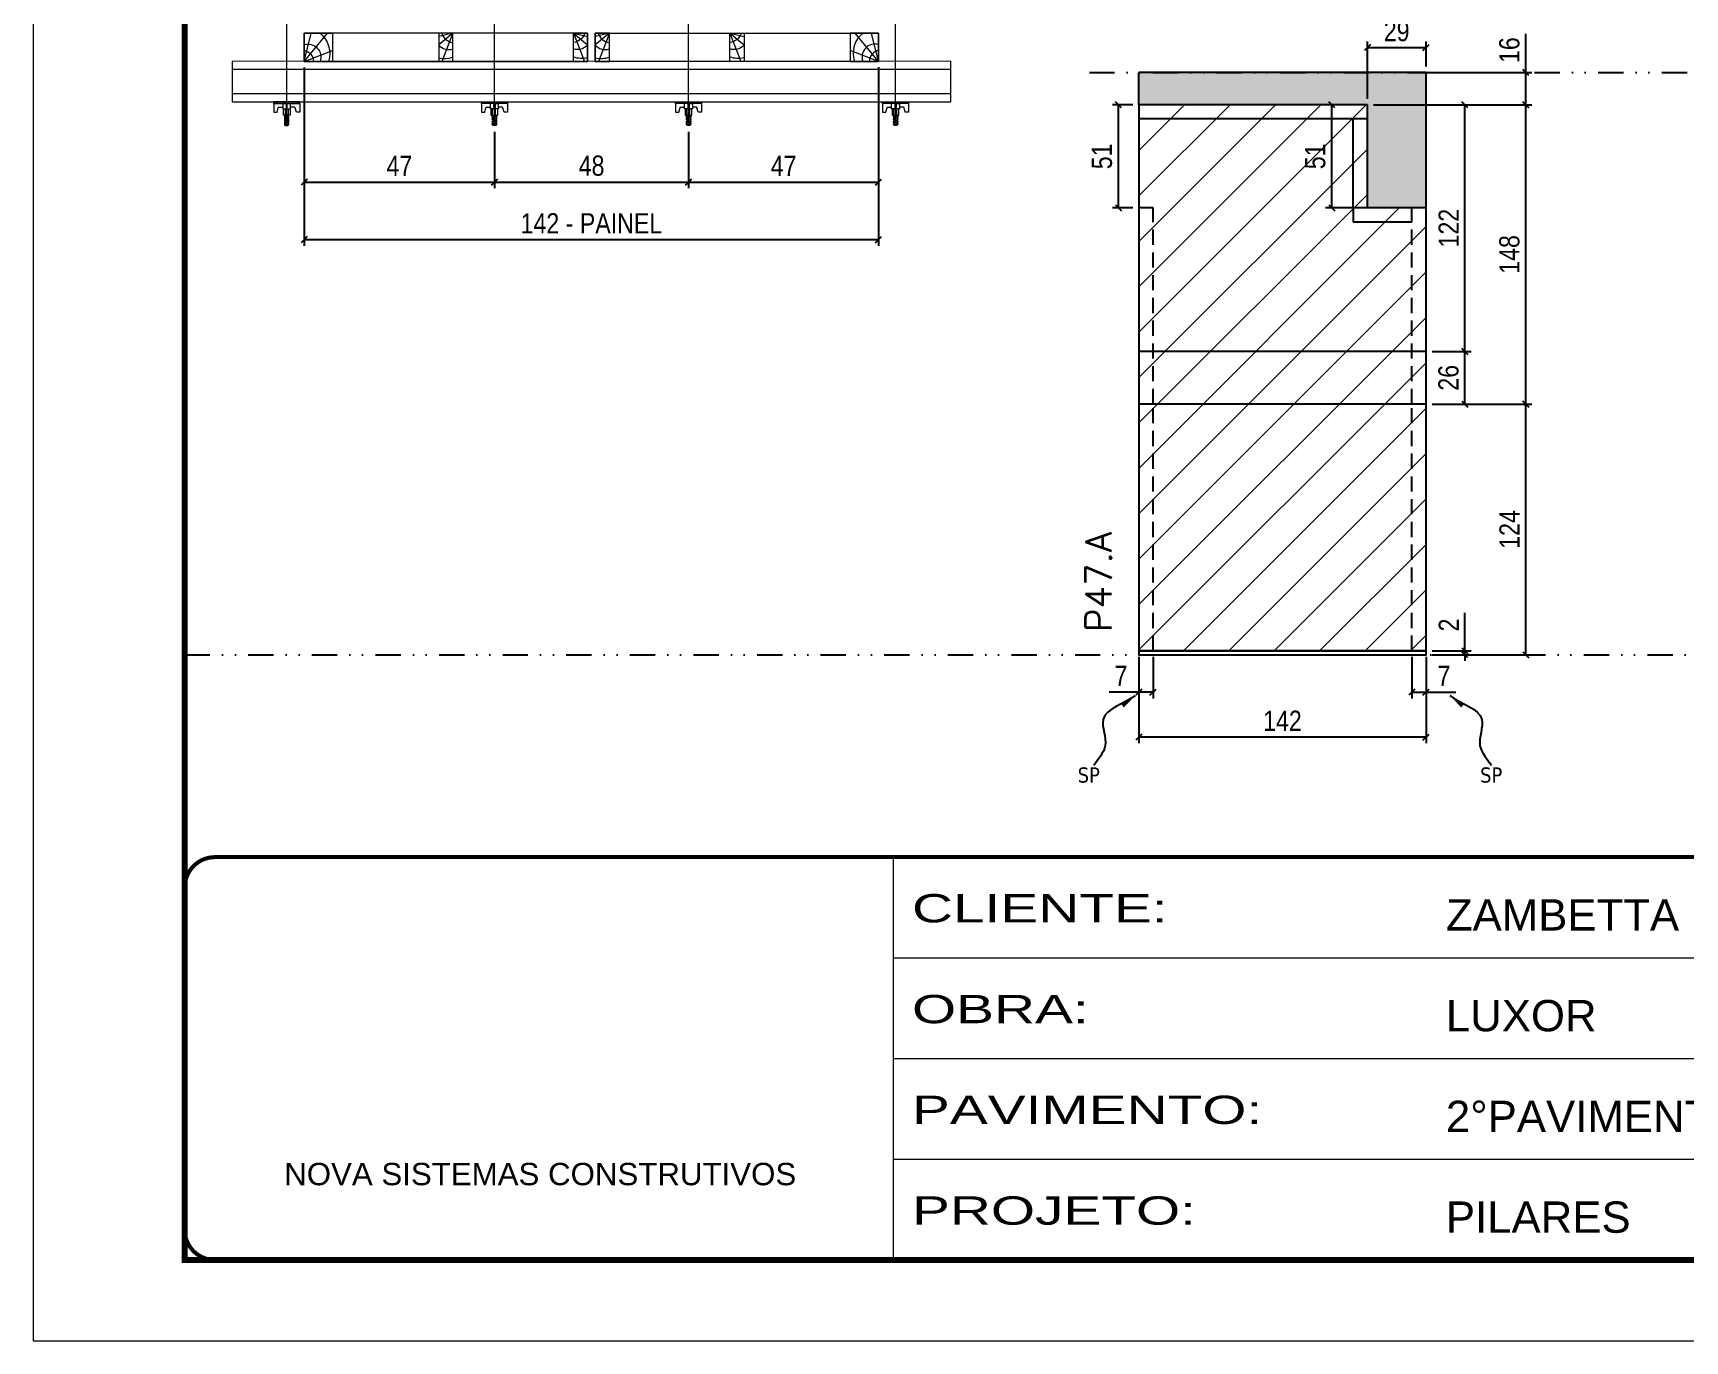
# Model space of a CAD drawing. Extents: x 14400 to 20667, y -21631 to 6985.
# Drawn here: x 19182 to 19999, y 192 to 839 of the extents above; entities that cross this region are included whole.
import ezdxf

# ---------------------------------------------------------------- set-up
doc = ezdxf.new("R2010")
doc.units = 0
for name, pattern in [('CONTINUO', [0]), ('DASHED', [0.75, 0.5, -0.25]), ('DIVIDE2', [0.625, 0.25, -0.125, 0, -0.125, 0, -0.125]), ('HIDDEN', [0.375, 0.25, -0.125])]:
    doc.linetypes.add(name, pattern=pattern)
for name, color, linetype in [('COTA', 241, 'Continuous'), ('MEIO_PONT', 93, 'Continuous'), ('Nível', 160, 'Continuous'), ('Painéis', 200, 'Continuous'), ('SARR_2.2x7', 40, 'Continuous'), ('texto', 7, 'Continuous')]:
    doc.layers.add(name, color=color, linetype=linetype)
for name, color, linetype, lineweight in [('Folhas', 255, 'Continuous', 9), ('Hachura', 251, 'Continuous', 9), ('Madeira', 126, 'Continuous', 18), ('Perfil Metálico', 224, 'Continuous', 18), ('SARRAFO DE PRESSAO', 251, 'DASHED', 9), ('Texto Seção', 7, 'Continuous', 15)]:
    doc.layers.add(name, color=color, linetype=linetype, lineweight=lineweight)
doc.styles.add('ARIAL', font='arial.ttf')
doc.styles.add('COTA TECNICA', font='techl___.ttf', dxfattribs={"height": 10})
doc.styles.add('COTA TECNICA 2X', font='techl___.ttf', dxfattribs={"height": 10})
doc.styles.add('COTA TECNICA-50', font='techl___.ttf', dxfattribs={"height": 10})
doc.styles.add('REGUA-120', font='ROMANS.shx', dxfattribs={"height": 15})
doc.styles.get("Standard").update_dxf_attribs({"font": 'arial.ttf'})
doc.styles.add('Tecnologia', font='')
doc.styles.get('Tecnologia').set_extended_font_data('Forgotten Futurist')
doc.dimstyles.new('COTA PAINEL-50', dxfattribs={"dimtxt": 10, "dimasz": 3, "dimexe": 3, "dimexo": 3, "dimgap": 3, "dimtad": 1, "dimdec": 1, "dimzin": 12, "dimdsep": 46, "dimtxsty": 'COTA TECNICA-50', "dimblk1": 'OBLIQUE', "dimblk2": 'OBLIQUE', "dimsah": 1, "dimcen": 0.9, "dimclrd": 4, "dimclre": 4, "dimclrt": 240, "dimadec": 1, "dimazin": 3, "dimtfac": 1, "dimtdec": 1, "dimtmove": 0, "dimatfit": 3, "dimfxl": 1, "dimtolj": 1, "dimtzin": 12, "dimarcsym": 0})
doc.dimstyles.new('PAINEL', dxfattribs={"dimtxt": 10, "dimasz": 3, "dimexe": 3, "dimexo": 3, "dimgap": 3, "dimtad": 1, "dimdec": 1, "dimzin": 12, "dimdsep": 46, "dimtxsty": 'COTA TECNICA', "dimblk1": 'OBLIQUE', "dimblk2": 'OBLIQUE', "dimsah": 1, "dimcen": 0.9, "dimclrd": 4, "dimclre": 4, "dimclrt": 240, "dimadec": 1, "dimazin": 3, "dimtfac": 1, "dimtdec": 1, "dimtmove": 0, "dimatfit": 3, "dimfxl": 1, "dimtolj": 1, "dimtzin": 12, "dimarcsym": 0})
doc.dimstyles.new('SECAO PILAR', dxfattribs={"dimtxt": 10, "dimasz": 3, "dimexe": 3, "dimexo": 3, "dimgap": 3, "dimtad": 1, "dimdec": 1, "dimlfac": 0.5, "dimzin": 12, "dimdsep": 46, "dimtxsty": 'COTA TECNICA 2X', "dimblk1": 'OBLIQUE', "dimblk2": 'OBLIQUE', "dimsah": 1, "dimcen": 0.9, "dimclrd": 256, "dimclre": 256, "dimclrt": 256, "dimadec": 1, "dimazin": 3, "dimtfac": 1, "dimtdec": 1, "dimtmove": 0, "dimatfit": 3, "dimfxl": 1, "dimtolj": 1, "dimtzin": 12, "dimarcsym": 0})
doc.dimstyles.get("Standard").update_dxf_attribs({"dimtxt": 0.18, "dimasz": 0.18, "dimexe": 0.18, "dimexo": 0.0625, "dimgap": 0.09, "dimtad": 0, "dimtih": 1, "dimtoh": 1, "dimdec": 4, "dimzin": 0, "dimdsep": 46, "dimtxsty": 'Standard', "dimcen": 0.09, "dimadec": 0, "dimazin": 0, "dimtfac": 1, "dimtdec": 4, "dimtofl": 0, "dimtmove": 0, "dimatfit": 3, "dimfxl": 1, "dimtolj": 1, "dimtzin": 0, "dimarcsym": 0})

# ---------------------------------------------------------------- blocks, each defined once
blk = doc.blocks.new('9999999999')
at = {"color": 30, "linetype": 'CONTINUO'}
for p, q in [((98564.56, 34230.21), (98564.56, 34429.45)), ((98564.56, 34379.64), (99583.98, 34379.64)), ((98564.56, 34329.83), (99487.98, 34329.83)), ((98564.56, 34280.02), (99487.98, 34280.02))]:
    blk.add_line(p, q, dxfattribs=at)
at = {"color": 30, "linetype": 'CONTINUO', "const_width": 2}
blk.add_lwpolyline([(99583.98, 34230.21), (99583.98, 34414.45, 0.414214), (99568.98, 34429.45), (98228.98, 34429.45, 0.414214), (98213.98, 34414.45), (98213.98, 34245.21, 0.414214), (98228.98, 34230.21), (99583.98, 34230.21)], format="xyb", dxfattribs=at)
at = {"layer": 'Folhas'}
blk.add_lwpolyline([(98138.98, 34190.21), (99623.98, 34190.21), (99623.98, 35240.21), (98138.98, 35240.21)], close=True, dxfattribs=at)
at = {"layer": 'Folhas', "color": 30, "const_width": 3}
blk.add_lwpolyline([(98213.98, 34230.21), (99583.98, 34230.21), (99583.98, 35200.21), (98213.98, 35200.21)], close=True, dxfattribs=at)
at = {"color": 7, "linetype": 'Continuous', "ltscale": 5, "style": 'ARIAL'}
for s, height, p in [('ZAMBETTA', 15.483, (98837.68, 34393.13)), ('LUXOR', 15.483, (98837.68, 34343.32)), ('2°PAVIMENTO - 2°ETAPA', 15.4829, (98837.68, 34293.51)), ('NOVA SISTEMAS CONSTRUTIVOS', 11.0592, (98263.19, 34267.21)), ('PILARES', 15.483, (98837.68, 34243.7))]:
    blk.add_text(s, height=height, dxfattribs=at).set_placement(p)
at = {"layer": 'Folhas', "color": 7, "style": 'Tecnologia', "width": 1.5}
for s, p in [('CLIENTE:', (98573.65, 34397.17)), ('OBRA:', (98573.65, 34347.31)), ('PAVIMENTO:', (98573.65, 34297.5)), ('PROJETO:', (98573.65, 34247.69))]:
    blk.add_text(s, height=14, dxfattribs=at).set_placement(p)
blk = doc.blocks.new('_Oblique')
at = {"color": 0, "linetype": 'ByBlock', "lineweight": -2}
blk.add_line((-0.5, -0.5), (0.5, 0.5), dxfattribs=at)
blk = doc.blocks.new('*D1000')
at = {"layer": 'COTA', "lineweight": -2, "transparency": 16777216}
for p, q in [((19316.11, 821.61), (19316.11, 733.44)), ((19600.11, 821.65), (19600.11, 733.44)), ((19316.11, 736.44), (19600.11, 736.44))]:
    blk.add_line(p, q, dxfattribs=at)
at = {"layer": 'Defpoints', "color": 0, "transparency": 16777216}
for p in [(19316.11, 824.61), (19600.11, 824.65), (19600.11, 736.44)]:
    blk.add_point(p, dxfattribs=at)
at = {"layer": 'COTA', "lineweight": -2, "transparency": 16777216, "xscale": 3, "yscale": 3, "zscale": 3, "rotation": 180}
blk.add_blockref('_Oblique', (19316.11, 736.44), dxfattribs=at)
at = {"layer": 'COTA', "lineweight": -2, "transparency": 16777216, "xscale": 3, "yscale": 3, "zscale": 3}
blk.add_blockref('_Oblique', (19600.11, 736.44), dxfattribs=at)
at = {"layer": 'COTA', "transparency": 16777216, "insert": (19458.11, 744.51), "char_height": 10, "attachment_point": 5, "style": 'COTA TECNICA 2X'}
blk.add_mtext('\\A1;142 - PAINEL', dxfattribs=at)
blk = doc.blocks.new('*D1001')
at = {"layer": 'COTA', "lineweight": -2, "transparency": 16777216}
for p, q in [((19316.11, 821.6), (19316.11, 761.86)), ((19410.18, 789.83), (19410.18, 761.86)), ((19316.11, 764.86), (19410.18, 764.86))]:
    blk.add_line(p, q, dxfattribs=at)
at = {"layer": 'Defpoints', "color": 0, "transparency": 16777216}
for p in [(19316.11, 824.6), (19410.18, 792.83), (19410.18, 764.86)]:
    blk.add_point(p, dxfattribs=at)
at = {"layer": 'COTA', "lineweight": -2, "transparency": 16777216, "xscale": 3, "yscale": 3, "zscale": 3, "rotation": 180}
blk.add_blockref('_Oblique', (19316.11, 764.86), dxfattribs=at)
at = {"layer": 'COTA', "lineweight": -2, "transparency": 16777216, "xscale": 3, "yscale": 3, "zscale": 3}
blk.add_blockref('_Oblique', (19410.18, 764.86), dxfattribs=at)
at = {"layer": 'COTA', "transparency": 16777216, "insert": (19363.15, 772.94), "char_height": 10, "attachment_point": 5, "style": 'COTA TECNICA 2X'}
blk.add_mtext('\\A1;47', dxfattribs=at)
blk = doc.blocks.new('*D1002')
at = {"layer": 'COTA', "lineweight": -2, "transparency": 16777216}
for p, q in [((19600.11, 821.6), (19600.11, 761.86)), ((19506.18, 789.83), (19506.18, 761.86)), ((19506.18, 764.86), (19600.11, 764.86))]:
    blk.add_line(p, q, dxfattribs=at)
at = {"layer": 'Defpoints', "color": 0, "transparency": 16777216}
for p in [(19600.11, 824.6), (19506.18, 792.83), (19600.11, 764.86)]:
    blk.add_point(p, dxfattribs=at)
at = {"layer": 'COTA', "lineweight": -2, "transparency": 16777216, "xscale": 3, "yscale": 3, "zscale": 3, "rotation": 180}
blk.add_blockref('_Oblique', (19506.18, 764.86), dxfattribs=at)
at = {"layer": 'COTA', "lineweight": -2, "transparency": 16777216, "xscale": 3, "yscale": 3, "zscale": 3}
blk.add_blockref('_Oblique', (19600.11, 764.86), dxfattribs=at)
at = {"layer": 'COTA', "transparency": 16777216, "insert": (19553.15, 772.94), "char_height": 10, "attachment_point": 5, "style": 'COTA TECNICA 2X'}
blk.add_mtext('\\A1;47', dxfattribs=at)
blk = doc.blocks.new('C')
at = {"layer": 'Hachura', "color": 0}
for p, q in [((0, 3.22), (0, -3.22)), ((0.45, 3.22), (0, 3.22)), ((0.46, 3.16), (0, 3.16)), ((0.46, 3.05), (0, 3.05)), ((0.46, 2.88), (0, 2.88)), ((0, 2.75), (0, -1.16)), ((0.46, 2.65), (0, 2.65)), ((0.46, 2.23), (0, 2.23)), ((0.46, 1.51), (0, 1.51)), ((0.39, 0.49), (0.17, 0.49)), ((0.45, -3.23), (0.45, 3.22)), ((0.45, 3.22), (2.58, 3.22)), ((1.74, 0.97), (0.45, 0.97)), ((1.45, 0.1), (0.45, 0.1)), ((1.35, 1.94), (1.35, 0.96)), ((2.58, 2.39), (1.47, 2.09)), ((1.74, -0.97), (1.74, 0.97)), ((1.74, 0.97), (1.74, 0.84)), ((1.74, 0.97), (1.74, 0.84)), ((1.74, 0.84), (3.35, 0.84)), ((3.35, 0.45), (1.74, 0.45)), ((2.58, 3.22), (2.58, 2.39)), ((3.32, 0.84), (3.32, -0.84)), ((3.35, 0.84), (3.35, -0.84)), ((3.68, 0.45), (3.35, 0.45)), ((3.84, -0.52), (3.35, 0.45)), ((3.35, 0.06), (3.67, -0.57)), ((3.68, 0.45), (4.16, -0.52)), ((3.72, 0.5), (4.25, -0.57)), ((4.37, -0.55), (3.83, 0.53)), ((4.15, 0.45), (3.93, 0.45)), ((4.42, -0.52), (3.93, 0.45)), ((4.15, 0.45), (4.26, 0.45)), ((4.26, 0.45), (4.74, -0.52)), ((4.3, 0.5), (4.83, -0.57)), ((4.95, -0.55), (4.41, 0.53)), ((4.51, 0.45), (4.84, 0.45)), ((5, -0.52), (4.51, 0.45)), ((4.84, 0.45), (5.32, -0.52)), ((4.88, 0.5), (5.41, -0.57)), ((5.53, -0.55), (4.99, 0.53)), ((5.58, -0.52), (5.09, 0.45)), ((5.42, 0.45), (5.09, 0.45)), ((5.58, -0.52), (5.09, 0.45)), ((5.42, 0.45), (5.74, -0.19)), ((5.46, 0.5), (5.74, -0.07)), ((5.74, 0.19), (5.57, 0.53)), ((5.74, 0.32), (5.68, 0.45)), ((5.68, 0.45), (5.74, 0.45)), ((5.74, 0.45), (5.9, 0.29)), ((5.74, 0.45), (5.74, -0.52)), ((5.9, -0.36), (5.9, 0.29)), ((0.45, 0), (0, 0)), ((0.46, -1.52), (0, -1.52)), ((0.46, -2.23), (0, -2.23)), ((0.46, -2.65), (0, -2.65)), ((0.46, -2.88), (0, -2.88)), ((0.46, -3.05), (0, -3.05)), ((0.46, -3.16), (0, -3.16)), ((0, -3.22), (2.57, -3.22)), ((0.08, -0.48), (0.29, -0.48)), ((0.29, -0.48), (0.4, -0.48)), ((0.45, 0), (0.45, -0.97)), ((0.45, -0.16), (1.45, -0.16)), ((0.45, -0.65), (0.45, -0.32)), ((0.45, -3.23), (0.45, -0.65)), ((0.45, -0.97), (1.74, -0.97)), ((1.35, -1.94), (1.35, -0.97)), ((2.58, -2.39), (1.47, -2.1)), ((3.35, -0.32), (1.74, -0.32)), ((3.35, -0.84), (1.74, -0.84)), ((2.58, -3.23), (2.58, -2.39)), ((3.35, -0.07), (3.58, -0.52)), ((3.35, -0.52), (3.58, -0.52)), ((3.84, -0.52), (4.16, -0.52)), ((4.42, -0.52), (4.74, -0.52)), ((4.63, -0.52), (4.74, -0.52)), ((5, -0.52), (5.32, -0.52)), ((5.58, -0.52), (5.74, -0.52)), ((5.74, -0.52), (5.9, -0.36)), ((5.74, -0.52), (5.74, -0.52))]:
    blk.add_line(p, q, dxfattribs=at)
for centre, radius, start, end in [((1.52, 1.94), 0.161, 104.7436, 180), ((1.44, -0.03), 0.129, 272.695, 87.305), ((3.81, 0.39), 0.143, 25.5688, 154.4312), ((4.39, 0.39), 0.143, 25.5688, 154.4312), ((4.97, 0.39), 0.143, 25.5688, 154.4312), ((5.55, 0.39), 0.143, 25.5688, 154.4312), ((0.17, -0.37), 0.174, 221.744, 317.8592), ((1.52, -1.94), 0.161, 180, 255.2564), ((3.71, -0.4), 0.174, 222.1408, 318.256), ((4.29, -0.4), 0.174, 222.1408, 318.256), ((4.87, -0.4), 0.174, 222.1408, 318.256), ((5.45, -0.4), 0.174, 222.1408, 318.256), ((5.61, -0.4), 0.174, 317.8592, 318.256)]:
    blk.add_arc(centre, radius, start, end, dxfattribs=at)
blk = doc.blocks.new('*D1003')
at = {"layer": 'COTA', "lineweight": -2, "transparency": 16777216}
for p, q in [((19410.18, 789.83), (19410.18, 761.86)), ((19506.18, 789.83), (19506.18, 761.86)), ((19410.18, 764.86), (19506.18, 764.86))]:
    blk.add_line(p, q, dxfattribs=at)
at = {"layer": 'Defpoints', "color": 0, "transparency": 16777216}
for p in [(19410.18, 792.83), (19506.18, 792.83), (19506.18, 764.86)]:
    blk.add_point(p, dxfattribs=at)
at = {"layer": 'COTA', "lineweight": -2, "transparency": 16777216, "xscale": 3, "yscale": 3, "zscale": 3, "rotation": 180}
blk.add_blockref('_Oblique', (19410.18, 764.86), dxfattribs=at)
at = {"layer": 'COTA', "lineweight": -2, "transparency": 16777216, "xscale": 3, "yscale": 3, "zscale": 3}
blk.add_blockref('_Oblique', (19506.18, 764.86), dxfattribs=at)
at = {"layer": 'COTA', "transparency": 16777216, "insert": (19458.18, 772.96), "char_height": 10, "attachment_point": 5, "style": 'COTA TECNICA 2X'}
blk.add_mtext('\\A1;48', dxfattribs=at)
blk = doc.blocks.new('PONTALETE')
at = {"layer": 'Madeira'}
for q in [(2.71, 7), (7, 5.76), (7, 1.74)]:
    blk.add_line((0, 0), q, dxfattribs=at)
blk.add_lwpolyline([(0, 0), (7, 0), (7, 7), (0, 7)], close=True, dxfattribs=at)
for centre, radius, start, end in [((2.04, 0.06), 6.23, 37.2818, 109.0913), ((1.09, 0.9), 3.19, 343.603, 109.9847), ((-0.21, -0.78), 3.09, 14.6322, 86.0383)]:
    blk.add_arc(centre, radius, start, end, dxfattribs=at)
blk = doc.blocks.new('MEIO PONTALETE')
at = {"layer": 'Madeira'}
for q in [(2.71, 7), (3.5, 2.88), (3.5, 0.87)]:
    blk.add_line((0, 0), q, dxfattribs=at)
blk.add_lwpolyline([(0, 0), (3.5, 0), (3.5, 7), (0, 7)], close=True, dxfattribs=at)
for centre, radius, start, end in [((2.04, 0.06), 6.23, 76.4499, 109.0913), ((1.09, 0.9), 3.19, 40.9063, 109.9847), ((-0.21, -0.78), 3.09, 14.6322, 86.0383)]:
    blk.add_arc(centre, radius, start, end, dxfattribs=at)
blk = doc.blocks.new('*D1015')
at = {"layer": 'COTA', "color": 4, "lineweight": -2, "transparency": 16777216}
for p, q in [((19728.84, 530.13), (19728.84, 487.46)), ((19870.84, 530.13), (19870.84, 487.46)), ((19870.84, 490.46), (19728.84, 490.46))]:
    blk.add_line(p, q, dxfattribs=at)
at = {"layer": 'Defpoints', "color": 0, "transparency": 16777216}
for p in [(19728.84, 533.13), (19870.84, 533.13), (19728.84, 490.46)]:
    blk.add_point(p, dxfattribs=at)
at = {"layer": 'COTA', "color": 4, "lineweight": -2, "transparency": 16777216, "xscale": 3, "yscale": 3, "zscale": 3, "rotation": 180}
blk.add_blockref('_Oblique', (19728.84, 490.46), dxfattribs=at)
at = {"layer": 'COTA', "color": 4, "lineweight": -2, "transparency": 16777216, "xscale": 3, "yscale": 3, "zscale": 3}
blk.add_blockref('_Oblique', (19870.84, 490.46), dxfattribs=at)
at = {"layer": 'COTA', "color": 240, "transparency": 16777216, "insert": (19799.84, 498.53), "char_height": 10, "attachment_point": 5, "style": 'COTA TECNICA'}
blk.add_mtext('\\A1;142', dxfattribs=at)
blk = doc.blocks.new('*D1016')
at = {"layer": 'COTA', "color": 4, "lineweight": -2, "transparency": 16777216}
for p, q in [((19863.84, 530.13), (19863.84, 509.62)), ((19870.84, 528.13), (19870.84, 509.62)), ((19863.84, 512.62), (19870.84, 512.62)), ((19870.84, 512.62), (19885.57, 512.62))]:
    blk.add_line(p, q, dxfattribs=at)
at = {"layer": 'Defpoints', "color": 0, "transparency": 16777216}
for p in [(19863.84, 533.13), (19870.84, 531.13), (19870.84, 512.62)]:
    blk.add_point(p, dxfattribs=at)
at = {"layer": 'COTA', "color": 4, "lineweight": -2, "transparency": 16777216, "xscale": 3, "yscale": 3, "zscale": 3, "rotation": 180}
blk.add_blockref('_Oblique', (19863.84, 512.62), dxfattribs=at)
at = {"layer": 'COTA', "color": 4, "lineweight": -2, "transparency": 16777216, "xscale": 3, "yscale": 3, "zscale": 3}
blk.add_blockref('_Oblique', (19870.84, 512.62), dxfattribs=at)
at = {"layer": 'COTA', "color": 240, "transparency": 16777216, "insert": (19879.7, 520.7), "char_height": 10, "attachment_point": 5, "style": 'COTA TECNICA-50'}
blk.add_mtext('\\A1;7', dxfattribs=at)
blk = doc.blocks.new('*D1017')
at = {"layer": 'COTA', "color": 4, "lineweight": -2, "transparency": 16777216}
for p, q in [((19728.84, 528.13), (19728.84, 509.62)), ((19735.84, 530.13), (19735.84, 509.62)), ((19728.84, 512.62), (19714.11, 512.62)), ((19735.84, 512.62), (19728.84, 512.62))]:
    blk.add_line(p, q, dxfattribs=at)
at = {"layer": 'Defpoints', "color": 0, "transparency": 16777216}
for p in [(19728.84, 531.13), (19735.84, 533.13), (19728.84, 512.62)]:
    blk.add_point(p, dxfattribs=at)
at = {"layer": 'COTA', "color": 4, "lineweight": -2, "transparency": 16777216, "xscale": 3, "yscale": 3, "zscale": 3, "rotation": 180}
blk.add_blockref('_Oblique', (19728.84, 512.62), dxfattribs=at)
at = {"layer": 'COTA', "color": 4, "lineweight": -2, "transparency": 16777216, "xscale": 3, "yscale": 3, "zscale": 3}
blk.add_blockref('_Oblique', (19735.84, 512.62), dxfattribs=at)
at = {"layer": 'COTA', "color": 240, "transparency": 16777216, "insert": (19719.97, 520.7), "char_height": 10, "attachment_point": 5, "style": 'COTA TECNICA-50'}
blk.add_mtext('\\A1;7', dxfattribs=at)
blk = doc.blocks.new('*D1026')
at = {"layer": 'COTA', "color": 4, "linetype": 'ByBlock', "lineweight": -2, "transparency": 16777216}
for p, q in [((19873.84, 655.13), (19923.2, 655.13)), ((19920.2, 531.13), (19920.2, 655.13)), ((19873.84, 531.13), (19923.2, 531.13))]:
    blk.add_line(p, q, dxfattribs=at)
at = {"layer": 'Defpoints', "color": 0, "linetype": 'ByBlock', "transparency": 16777216}
for p in [(19870.84, 655.13), (19920.2, 655.13), (19870.84, 531.13)]:
    blk.add_point(p, dxfattribs=at)
at = {"layer": 'COTA', "color": 4, "linetype": 'ByBlock', "lineweight": -2, "transparency": 16777216, "xscale": 3, "yscale": 3, "zscale": 3}
for p, rotation in [((19920.2, 655.13), 90), ((19920.2, 531.13), 270)]:
    blk.add_blockref('_Oblique', p, dxfattribs=dict(at, rotation=rotation))
at = {"layer": 'COTA', "color": 240, "linetype": 'ByBlock', "transparency": 16777216, "insert": (19912.13, 593.13), "char_height": 10, "attachment_point": 5, "rotation": 90, "style": 'COTA TECNICA'}
blk.add_mtext('\\A1;124', dxfattribs=at)
blk = doc.blocks.new('*D1018')
at = {"layer": 'COTA', "color": 4, "lineweight": -2, "transparency": 16777216}
for p, q in [((19890.09, 533.13), (19890.09, 551.94)), ((19873.84, 533.13), (19893.09, 533.13)), ((19873.84, 531.13), (19893.09, 531.13)), ((19890.09, 531.13), (19890.09, 533.13)), ((19890.09, 531.13), (19890.09, 528.13))]:
    blk.add_line(p, q, dxfattribs=at)
at = {"layer": 'Defpoints', "color": 0, "transparency": 16777216}
for p in [(19870.84, 533.13), (19870.84, 531.13), (19890.09, 531.13)]:
    blk.add_point(p, dxfattribs=at)
at = {"layer": 'COTA', "color": 4, "lineweight": -2, "transparency": 16777216, "xscale": 3, "yscale": 3, "zscale": 3}
for p, rotation in [((19890.09, 533.13), 270), ((19890.09, 531.13), 90)]:
    blk.add_blockref('_Oblique', p, dxfattribs=dict(at, rotation=rotation))
at = {"layer": 'COTA', "color": 240, "transparency": 16777216, "insert": (19882.09, 545.88), "char_height": 10, "attachment_point": 5, "rotation": 90, "style": 'COTA TECNICA-50'}
blk.add_mtext('\\A1;2', dxfattribs=at)
blk = doc.blocks.new('*D1027')
at = {"layer": 'COTA', "color": 4, "linetype": 'ByBlock', "lineweight": -2, "transparency": 16777216}
for p, q in [((19873.84, 655.13), (19923.2, 655.13)), ((19920.2, 531.13), (19920.2, 655.13)), ((19873.84, 531.13), (19923.2, 531.13))]:
    blk.add_line(p, q, dxfattribs=at)
at = {"layer": 'Defpoints', "color": 0, "linetype": 'ByBlock', "transparency": 16777216}
for p in [(19870.84, 655.13), (19920.2, 655.13), (19870.84, 531.13)]:
    blk.add_point(p, dxfattribs=at)
at = {"layer": 'COTA', "color": 4, "linetype": 'ByBlock', "lineweight": -2, "transparency": 16777216, "xscale": 3, "yscale": 3, "zscale": 3}
for p, rotation in [((19920.2, 655.13), 90), ((19920.2, 531.13), 270)]:
    blk.add_blockref('_Oblique', p, dxfattribs=dict(at, rotation=rotation))
at = {"layer": 'COTA', "color": 240, "linetype": 'ByBlock', "transparency": 16777216, "insert": (19912.13, 593.13), "char_height": 10, "attachment_point": 5, "rotation": 90, "style": 'COTA TECNICA'}
blk.add_mtext('\\A1;124', dxfattribs=at)
blk = doc.blocks.new('*D1019')
at = {"layer": 'COTA', "color": 4, "lineweight": -2, "transparency": 16777216}
for p, q in [((19844.84, 803.13), (19923.2, 803.13)), ((19920.2, 655.13), (19920.2, 803.13)), ((19873.84, 655.13), (19923.2, 655.13))]:
    blk.add_line(p, q, dxfattribs=at)
at = {"layer": 'Defpoints', "color": 0, "transparency": 16777216}
for p in [(19841.84, 803.13), (19920.2, 803.13), (19870.84, 655.13)]:
    blk.add_point(p, dxfattribs=at)
at = {"layer": 'COTA', "color": 4, "lineweight": -2, "transparency": 16777216, "xscale": 3, "yscale": 3, "zscale": 3}
for p, rotation in [((19920.2, 803.13), 90), ((19920.2, 655.13), 270)]:
    blk.add_blockref('_Oblique', p, dxfattribs=dict(at, rotation=rotation))
at = {"layer": 'COTA', "color": 240, "transparency": 16777216, "insert": (19912.11, 729.13), "char_height": 10, "attachment_point": 5, "rotation": 90, "style": 'COTA TECNICA'}
blk.add_mtext('\\A1;148', dxfattribs=at)
blk = doc.blocks.new('*D1028')
at = {"layer": 'COTA', "color": 4, "lineweight": -2, "transparency": 16777216}
for p, q in [((19841.84, 806.13), (19841.84, 834.41)), ((19870.84, 822.13), (19870.84, 834.41)), ((19841.84, 831.41), (19870.84, 831.41))]:
    blk.add_line(p, q, dxfattribs=at)
at = {"layer": 'Defpoints', "color": 0, "transparency": 16777216}
for p in [(19870.84, 831.41), (19870.84, 819.13), (19841.84, 803.13)]:
    blk.add_point(p, dxfattribs=at)
at = {"layer": 'COTA', "color": 4, "lineweight": -2, "transparency": 16777216, "xscale": 3, "yscale": 3, "zscale": 3, "rotation": 180}
blk.add_blockref('_Oblique', (19841.84, 831.41), dxfattribs=at)
at = {"layer": 'COTA', "color": 4, "lineweight": -2, "transparency": 16777216, "xscale": 3, "yscale": 3, "zscale": 3}
blk.add_blockref('_Oblique', (19870.84, 831.41), dxfattribs=at)
at = {"layer": 'COTA', "color": 240, "transparency": 16777216, "insert": (19856.34, 839.5), "char_height": 10, "attachment_point": 5, "style": 'COTA TECNICA'}
blk.add_mtext('\\A1;29', dxfattribs=at)
blk = doc.blocks.new('*D1029')
at = {"layer": 'COTA', "color": 4, "lineweight": -2, "transparency": 16777216}
for p, q in [((19838.84, 803.13), (19821.2, 803.13)), ((19824.2, 752.13), (19824.2, 803.13)), ((19838.84, 752.13), (19821.2, 752.13))]:
    blk.add_line(p, q, dxfattribs=at)
at = {"layer": 'Defpoints', "color": 0, "transparency": 16777216}
for p in [(19824.2, 803.13), (19841.84, 803.13), (19841.84, 752.13)]:
    blk.add_point(p, dxfattribs=at)
at = {"layer": 'COTA', "color": 4, "lineweight": -2, "transparency": 16777216, "xscale": 3, "yscale": 3, "zscale": 3}
for p, rotation in [((19824.2, 803.13), 90), ((19824.2, 752.13), 270)]:
    blk.add_blockref('_Oblique', p, dxfattribs=dict(at, rotation=rotation))
at = {"layer": 'COTA', "color": 240, "transparency": 16777216, "insert": (19816.09, 777.63), "char_height": 10, "attachment_point": 5, "rotation": 90, "style": 'COTA TECNICA'}
blk.add_mtext('\\A1;51', dxfattribs=at)
blk = doc.blocks.new('*D1030')
at = {"layer": 'COTA', "color": 4, "lineweight": -2, "transparency": 16777216}
for p, q in [((19873.84, 681.13), (19893.09, 681.13)), ((19890.09, 655.13), (19890.09, 681.13)), ((19873.84, 655.13), (19893.09, 655.13))]:
    blk.add_line(p, q, dxfattribs=at)
at = {"layer": 'Defpoints', "color": 0, "transparency": 16777216}
for p in [(19870.84, 681.13), (19890.09, 681.13), (19870.84, 655.13)]:
    blk.add_point(p, dxfattribs=at)
at = {"layer": 'COTA', "color": 4, "lineweight": -2, "transparency": 16777216, "xscale": 3, "yscale": 3, "zscale": 3}
for p, rotation in [((19890.09, 681.13), 90), ((19890.09, 655.13), 270)]:
    blk.add_blockref('_Oblique', p, dxfattribs=dict(at, rotation=rotation))
at = {"layer": 'COTA', "color": 240, "transparency": 16777216, "insert": (19881.99, 668.13), "char_height": 10, "attachment_point": 5, "rotation": 90, "style": 'COTA TECNICA'}
blk.add_mtext('\\A1;26', dxfattribs=at)
blk = doc.blocks.new('*D1031')
at = {"layer": 'COTA', "color": 4, "lineweight": -2, "transparency": 16777216}
for p, q in [((19844.84, 803.13), (19893.09, 803.13)), ((19890.09, 681.13), (19890.09, 803.13)), ((19873.84, 681.13), (19893.09, 681.13))]:
    blk.add_line(p, q, dxfattribs=at)
at = {"layer": 'Defpoints', "color": 0, "transparency": 16777216}
for p in [(19841.84, 803.13), (19890.09, 803.13), (19870.84, 681.13)]:
    blk.add_point(p, dxfattribs=at)
at = {"layer": 'COTA', "color": 4, "lineweight": -2, "transparency": 16777216, "xscale": 3, "yscale": 3, "zscale": 3}
for p, rotation in [((19890.09, 803.13), 90), ((19890.09, 681.13), 270)]:
    blk.add_blockref('_Oblique', p, dxfattribs=dict(at, rotation=rotation))
at = {"layer": 'COTA', "color": 240, "transparency": 16777216, "insert": (19882.04, 742.13), "char_height": 10, "attachment_point": 5, "rotation": 90, "style": 'COTA TECNICA'}
blk.add_mtext('\\A1;122', dxfattribs=at)
blk = doc.blocks.new('*D1032')
at = {"layer": 'COTA', "color": 4, "lineweight": -2, "transparency": 16777216}
for p, q in [((19920.2, 819.13), (19920.2, 838.15)), ((19873.84, 819.13), (19923.2, 819.13)), ((19920.2, 803.13), (19920.2, 819.13)), ((19844.84, 803.13), (19923.2, 803.13))]:
    blk.add_line(p, q, dxfattribs=at)
at = {"layer": 'Defpoints', "color": 0, "transparency": 16777216}
for p in [(19870.84, 819.13), (19920.2, 819.13), (19841.84, 803.13)]:
    blk.add_point(p, dxfattribs=at)
at = {"layer": 'COTA', "color": 4, "lineweight": -2, "transparency": 16777216, "xscale": 3, "yscale": 3, "zscale": 3}
for p, rotation in [((19920.2, 819.13), 90), ((19920.2, 803.13), 270)]:
    blk.add_blockref('_Oblique', p, dxfattribs=dict(at, rotation=rotation))
at = {"layer": 'COTA', "color": 240, "transparency": 16777216, "insert": (19912.1, 830.14), "char_height": 10, "attachment_point": 5, "rotation": 90, "style": 'COTA TECNICA'}
blk.add_mtext('\\A1;16', dxfattribs=at)
blk = doc.blocks.new('*D1296')
at = {"layer": 'COTA', "color": 4, "lineweight": -2, "transparency": 16777216}
for p, q in [((19725.84, 803.13), (19715.72, 803.13)), ((19718.72, 752.13), (19718.72, 803.13)), ((19725.84, 752.13), (19715.72, 752.13))]:
    blk.add_line(p, q, dxfattribs=at)
at = {"layer": 'Defpoints', "color": 0, "transparency": 16777216}
for p in [(19718.72, 803.13), (19728.84, 803.13), (19728.84, 752.13)]:
    blk.add_point(p, dxfattribs=at)
at = {"layer": 'COTA', "color": 4, "lineweight": -2, "transparency": 16777216, "xscale": 3, "yscale": 3, "zscale": 3}
for p, rotation in [((19718.72, 803.13), 90), ((19718.72, 752.13), 270)]:
    blk.add_blockref('_Oblique', p, dxfattribs=dict(at, rotation=rotation))
at = {"layer": 'COTA', "color": 240, "transparency": 16777216, "insert": (19710.61, 777.63), "char_height": 10, "attachment_point": 5, "rotation": 90, "style": 'COTA TECNICA'}
blk.add_mtext('\\A1;51', dxfattribs=at)

msp = doc.modelspace()

# ---------------------------------------------------------------- hatches: boundary and pattern name
at = {"layer": 'COTA'}
h = msp.add_hatch(dxfattribs=at)
h.set_pattern_fill('AR-CONC', color=256, scale=0.03)
h.set_pattern_definition([(50, (2865.6984, -4622.3004), (5.4655401, -0.4781726), [0.5715, -6.2865]), (355, (2865.6984, -4622.3004), (-1.0573026, 5.7317054), [0.4572, -5.0292175]), (100.451445, (2866.154, -4622.3403), (4.4082374, 5.2535326), [0.4857003, -5.3427073]), (46.1842, (2865.6984, -4620.7764), (8.1323712, -1.2612698), [0.85725, -9.42975]), (96.63556, (2866.376, -4620.8815), (7.122124, 7.4227837), [0.7285507, -8.0140682]), (351.18415, (2865.698, -4620.7764), (7.122124, 7.4227837), [0.685799, -7.543792]), (21, (2866.4604, -4621.1574), (4.5484317, -3.067956), [0.5715, -6.2865]), (326, (2866.4604, -4621.1574), (1.8540609, 5.525639), [0.4572, -5.0292]), (71.451445, (2866.8394, -4621.413), (6.4024926, 2.457683), [0.4857003, -5.3426981]), (37.5, (2865.6984, -4622.3004), (0.0926581, 2.53665117), [0, -4.96824, 0, -5.1054, 0, -5.04825]), (7.5, (2865.6984, -4622.3004), (2.00458988, 3.00541724), [0, -2.91084, 0, -4.85394, 0, -1.92405]), (327.5, (2863.9991, -4622.3004), (4.06771786, -0.17186232), [0, -1.905, 0, -5.9436, 0, -7.8867]), (317.5, (2863.237, -4622.3004), (4.44387544, 0.7627947), [0, -2.4765, 0, -3.94716, 0, -5.6007])])
h.paths.add_polyline_path([(19870.84, 819.13), (19728.84, 819.13), (19728.84, 803.13), (19841.84, 803.13), (19841.84, 752.13), (19870.84, 752.13)])
at = {"layer": 'Hachura', "linetype": 'ByBlock'}
h = msp.add_hatch(dxfattribs=at)
h.set_pattern_fill('ANSI31', color=256, scale=5)
h.paths.add_polyline_path([(19870.84, 752.13), (19841.84, 752.13), (19841.84, 803.13), (19728.84, 803.13), (19728.84, 681.13), (19870.84, 681.13)])
h.paths.add_polyline_path([(19870.84, 681.13), (19728.84, 681.13), (19728.84, 655.13), (19870.84, 655.13)])
h.paths.add_polyline_path([(19870.84, 655.13), (19728.84, 655.13), (19728.84, 533.13), (19870.84, 533.13)])
h.paths.add_polyline_path([(20173.49, 655.13), (20031.49, 655.13), (20031.49, 533.13), (20173.49, 533.13)])
h.paths.add_polyline_path([(20173.49, 752.13), (20031.49, 752.13), (20031.49, 655.13), (20173.49, 655.13)])

# ---------------------------------------------------------------- linework, layer by layer
at = {"layer": 'COTA'}
for p, q in [((19870.84, 819.13), (19728.84, 819.13)), ((19728.84, 803.13), (19728.84, 819.13)), ((19870.84, 752.13), (19870.84, 819.13)), ((19735.84, 752.13), (19728.84, 752.13)), ((19841.84, 752.13), (19834.84, 752.13)), ((19834.84, 752.13), (19834.84, 745.13))]:
    msp.add_line(p, q, dxfattribs=at)
at = {"layer": 'Hachura'}
for p, q in [((19307.43, 793.83), (19307.43, 931.57)), ((19410.11, 793.83), (19410.12, 931.57)), ((19506.11, 793.83), (19506.12, 931.57)), ((19608.5, 793.83), (19608.5, 931.57))]:
    msp.add_line(p, q, dxfattribs=at)
at = {"layer": 'Madeira'}
for points in [[(19456.21, 824.6), (19456.21, 838.6), (19316.11, 838.6), (19316.11, 824.6)], [(19460.01, 824.6), (19460.01, 838.6), (19600.11, 838.6), (19600.11, 824.6)]]:
    msp.add_lwpolyline(points, close=True, dxfattribs=at)
at = {"layer": 'Nível', "color": 4, "linetype": 'DIVIDE2', "ltscale": 50}
for p, q in [((19704.36, 819.13), (20626.97, 819.13)), ((19256.97, 531.13), (20626.97, 531.13))]:
    msp.add_line(p, q, dxfattribs=at)
at = {"layer": 'Painéis'}
for p, q in [((19728.84, 803.13), (19728.84, 533.13)), ((19841.84, 803.13), (19728.84, 803.13)), ((19841.84, 752.13), (19841.84, 803.13)), ((19870.84, 752.13), (19841.84, 752.13)), ((19870.84, 533.13), (19870.84, 752.13)), ((19870.84, 681.13), (19728.84, 681.13)), ((19870.84, 655.13), (19728.84, 655.13)), ((19728.84, 533.13), (19870.84, 533.13))]:
    msp.add_line(p, q, dxfattribs=at)
msp.add_lwpolyline([(19870.84, 533.13), (19728.84, 533.13), (19728.84, 531.13), (19870.84, 531.13)], close=True, dxfattribs=at)
at = {"layer": 'Perfil Metálico'}
for p, q in [((19635.83, 820.6), (19280.4, 820.6)), ((19635.83, 808.6), (19280.4, 808.6))]:
    msp.add_line(p, q, dxfattribs=at)
msp.add_lwpolyline([(19280.4, 824.6), (19280.4, 804.6), (19635.83, 804.66), (19635.83, 824.66)], close=True, dxfattribs=at)
at = {"layer": 'SARR_2.2x7'}
for p, q in [((19841.84, 796.13), (19728.84, 796.13)), ((19834.84, 752.13), (19834.84, 796.13)), ((19863.84, 745.13), (19834.84, 745.13))]:
    msp.add_line(p, q, dxfattribs=at)
at = {"layer": 'SARR_2.2x7', "linetype": 'HIDDEN', "ltscale": 30}
for p, q in [((19735.84, 655.13), (19735.84, 752.13)), ((19863.84, 655.13), (19863.84, 752.13)), ((19735.84, 533.13), (19735.84, 655.13)), ((19863.84, 533.13), (19863.84, 655.13))]:
    msp.add_line(p, q, dxfattribs=at)

# ---------------------------------------------------------------- block references
at = {"layer": 'Hachura', "linetype": 'Continuous', "yscale": 2, "zscale": 2}
for p, xscale, rotation in [((19307.43, 804.63), 2, 270), ((19410.11, 804.63), -2, 90), ((19506.11, 804.63), -2, 90), ((19608.5, 804.63), -2, 90)]:
    msp.add_blockref('C', p, dxfattribs=dict(at, xscale=xscale, rotation=rotation))
at = {"layer": 'MEIO_PONT'}
for name, p, xscale, yscale, zscale, rotation in [('PONTALETE', (19316.11, 824.6), -2, 2, 2, 270), ('MEIO PONTALETE', (19389.61, 838.6), 1.999999997962732, 1.999999997962732, 1.999999997962732, 180), ('MEIO PONTALETE', (19449.21, 838.6), -1.999999997962732, 1.999999997962732, 1.999999997962732, 180), ('MEIO PONTALETE', (19467.01, 838.6), 1.999999997962732, 1.999999997962732, 1.999999997962732, 180), ('MEIO PONTALETE', (19526.61, 838.6), -1.999999997962732, 1.999999997962732, 1.999999997962732, 180), ('PONTALETE', (19600.11, 824.6), 2, 2, 2, 89.99999999999997)]:
    msp.add_blockref(name, p, dxfattribs=dict(at, xscale=xscale, yscale=yscale, zscale=zscale, rotation=rotation))
at = {"layer": 'SARRAFO DE PRESSAO', "color": 6, "linetype": 'ByBlock'}
msp.add_blockref('9999999999', (-78957.01, -33998.35), dxfattribs=at)

# ---------------------------------------------------------------- texts
at = {"layer": 'texto', "color": 0, "char_height": 7.5, "attachment_point": 5}
for insert in [(19704.06, 471.64), (19903.08, 471.64)]:
    msp.add_mtext('{\\fTahoma|b0|i0|c0|p34;\\C4;SP}', dxfattribs=dict(at, insert=insert))
at = {"layer": 'Texto Seção', "insert": (19715.37, 542.39), "char_height": 13, "width": 285.3299, "attachment_point": 7, "rotation": 90, "style": 'REGUA-120'}
msp.add_mtext('P47.A', dxfattribs=at)

# ---------------------------------------------------------------- dimensions: what is measured, and where the dimension line sits
at = {"layer": 'COTA'}
for base, p1, p2, dimstyle, picture, middle in [((19870.84, 831.41), (19841.84, 803.13), (19870.84, 819.13), 'PAINEL', '*D1028', (19856.34, 839.5)), ((19410.18, 764.86), (19316.11, 824.6), (19410.18, 792.83), 'SECAO PILAR', '*D1001', (19363.15, 772.94)), ((19600.11, 764.86), (19506.18, 792.83), (19600.11, 824.6), 'SECAO PILAR', '*D1002', (19553.15, 772.94)), ((19506.18, 764.86), (19410.18, 792.83), (19506.18, 792.83), 'SECAO PILAR', '*D1003', (19458.18, 772.96)), ((19870.84, 512.62), (19863.84, 533.13), (19870.84, 531.13), 'COTA PAINEL-50', '*D1016', (19879.7, 520.7))]:
    dim = msp.add_linear_dim(base=base, p1=p1, p2=p2, dimstyle=dimstyle, dxfattribs=at)
    dim.commit()
    dim.dimension.update_dxf_attribs({"geometry": picture, "text_midpoint": middle})
for base, p1, p2, angle, dimstyle, picture, middle in [((19920.2, 819.13), (19841.84, 803.13), (19870.84, 819.13), 90, 'PAINEL', '*D1032', (19912.1, 830.14)), ((19718.72, 803.13), (19728.84, 752.13), (19728.84, 803.13), 90, 'PAINEL', '*D1296', (19710.61, 777.63)), ((19824.2, 803.13), (19841.84, 752.13), (19841.84, 803.13), 90, 'PAINEL', '*D1029', (19816.09, 777.63)), ((19920.2, 803.13), (19870.84, 655.13), (19841.84, 803.13), 90, 'PAINEL', '*D1019', (19912.11, 729.13)), ((19890.09, 681.13), (19870.84, 655.13), (19870.84, 681.13), 90, 'PAINEL', '*D1030', (19881.99, 668.13)), ((19728.84, 512.62), (19735.84, 533.13), (19728.84, 531.13), 180, 'COTA PAINEL-50', '*D1017', (19719.97, 520.7))]:
    dim = msp.add_linear_dim(base=base, p1=p1, p2=p2, angle=angle, dimstyle=dimstyle, dxfattribs=at)
    dim.commit()
    dim.dimension.update_dxf_attribs({"geometry": picture, "text_midpoint": middle})
dim = msp.add_linear_dim(base=(19600.11, 736.44), p1=(19316.11, 824.61), p2=(19600.11, 824.65), text='<> - PAINEL', dimstyle='SECAO PILAR', dxfattribs=at)
dim.commit()
dim.dimension.update_dxf_attribs({"geometry": '*D1000', "text_midpoint": (19458.11, 744.51)})
for base, p1, p2, angle, override, picture, middle in [((19890.09, 803.13), (19870.84, 681.13), (19841.84, 803.13), 90, {"dimtmove": 1}, '*D1031', (19882.04, 742.13)), ((19728.84, 490.46), (19870.84, 533.13), (19728.84, 533.13), 180, {"dimarcsym": 2}, '*D1015', (19799.84, 498.53))]:
    dim = msp.add_linear_dim(base=base, p1=p1, p2=p2, angle=angle, dimstyle='PAINEL', override=override, dxfattribs=at)
    dim.commit()
    dim.dimension.update_dxf_attribs({"geometry": picture, "text_midpoint": middle})
at = {"layer": 'COTA', "linetype": 'ByBlock'}
for picture in ['*D1026', '*D1027']:
    dim = msp.add_aligned_dim(p1=(19870.84, 531.13), p2=(19870.84, 655.13), distance=-49.37, dimstyle='PAINEL', dxfattribs=at)
    dim.commit()
    dim.dimension.update_dxf_attribs({"geometry": picture, "text_midpoint": (19912.13, 593.13)})
at = {"layer": 'COTA'}
dim = msp.add_linear_dim(base=(19890.09, 531.13), p1=(19870.84, 533.13), p2=(19870.84, 531.13), angle=90, dimstyle='COTA PAINEL-50', dxfattribs=at)
dim.commit()
dim.dimension.update_dxf_attribs({"geometry": '*D1018', "text_midpoint": (19890.09, 545.88), "dimtype": 160})

# ---------------------------------------------------------------- leaders
at = {"layer": 'COTA', "path_type": 1}
for points in [[(19727.01, 510.95), (19711.22, 499.12), (19712.15, 486.11), (19706.59, 476.33)], [(19882.67, 510.95), (19898.45, 499.12), (19897.53, 486.11), (19903.08, 476.33)]]:
    msp.add_leader(points, dimstyle='Standard', override={"dimasz": 8}, dxfattribs=at)

doc.saveas('drawing.dxf')
